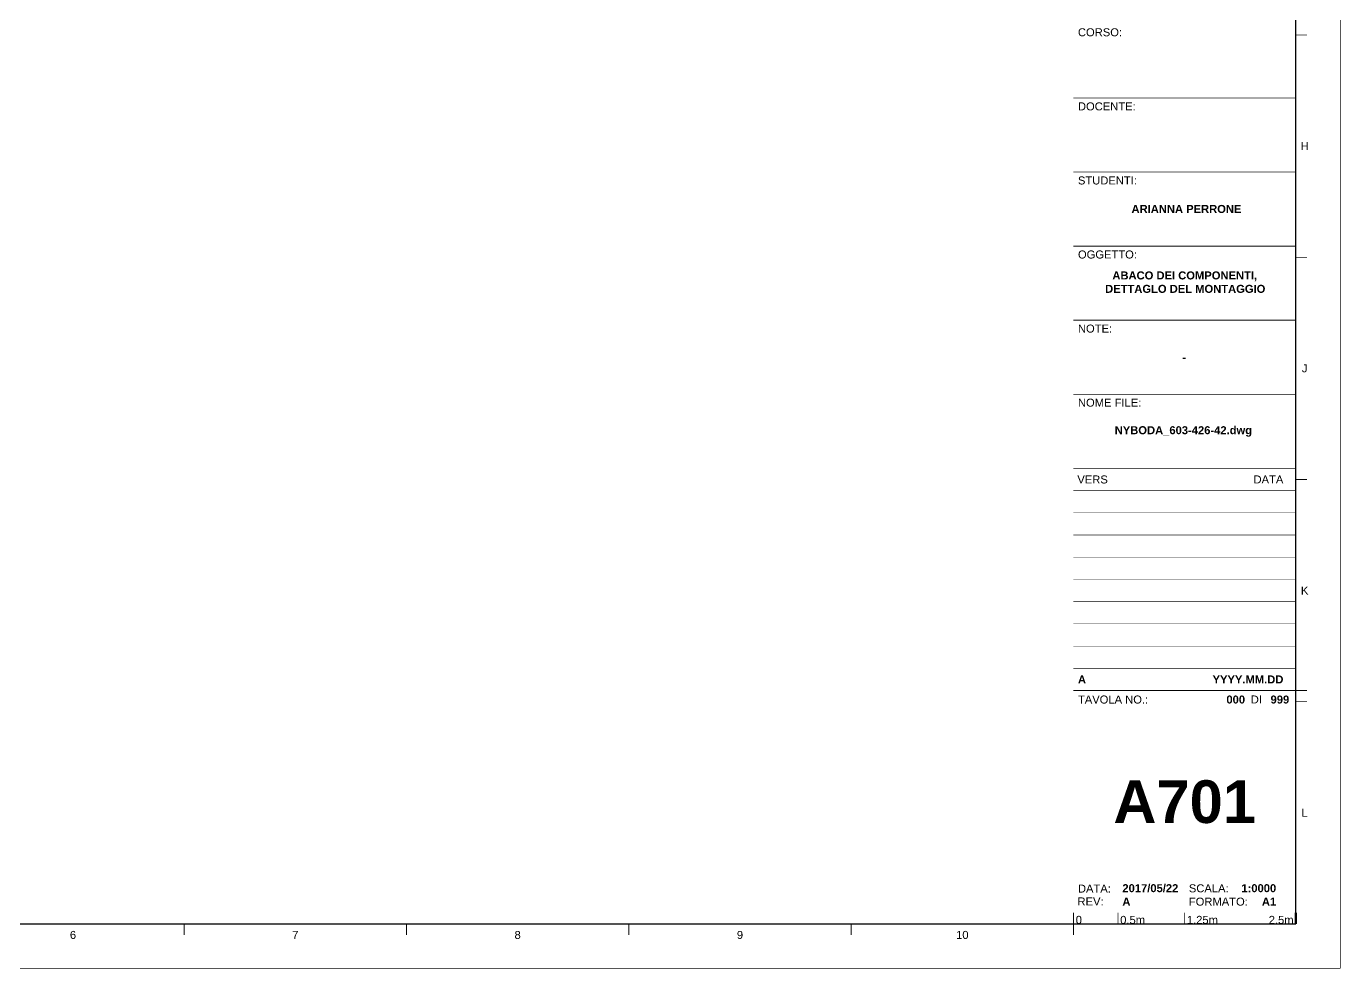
# Paper-space layout 'Layout1' of a CAD drawing. Header units: inches, sheet in millimetres. Extents: x 0 to 591, y 0 to 420.
# Drawn here: x 295.5 to 591.1, y -0.1 to 212 of the extents above; entities that cross this region are included whole.
import ezdxf
from ezdxf.enums import TextEntityAlignment as Align

# ---------------------------------------------------------------- set-up
doc = ezdxf.new("R2010")
doc.units = ezdxf.units.IN
doc.header["$MEASUREMENT"] = 0
doc.layers.add('G-ANNO-NPLT', color=210, linetype='Continuous', plot=False)
doc.layers.add('G-ANNO-TEXT', color=3, linetype='Continuous')
doc.layers.add('G-ANNO-TTLB', color=3, linetype='Continuous')
doc.styles.add('ARIAL', font='Arial.ttf')
doc.styles.add('ARIAL-BOLD', font='Arial Bold.ttf')
doc.styles.add('E-ARIAL', font='Arial.ttf')

# ---------------------------------------------------------------- blocks, each defined once
blk = doc.blocks.new('BLOCK_TITLE')
at = {"layer": 'G-ANNO-TTLB'}
for points, const_width in [([(0, 183.33), (-50, 183.33)], 0.18), ([(0, 166.67), (-50, 166.67)], 0.18), ([(-50, 166.67), (0, 166.67)], 0.18), ([(-50, 150), (0, 150)], 0.18), ([(-50, 150), (0, 150)], 0.18), ([(-50, 150), (0, 150)], 0.18), ([(-50, 150), (0, 150)], 0.18), ([(-50, 133.33), (0, 133.33)], 0.18), ([(-50, 116.67), (0, 116.67)], 0.18), ([(-50, 116.67), (0, 116.67)], 0.18), ([(-50, 100), (0, 100)], 0.18), ([(-50, 95), (0, 95)], 0.12), ([(-50, 90), (0, 90)], 0.12), ([(-50, 85), (0, 85)], 0.12), ([(-50, 80), (0, 80)], 0.12), ([(-50, 75), (0, 75)], 0.12), ([(-50, 70), (0, 70)], 0.12), ([(-50, 65), (0, 65)], 0.12), ([(-50, 60), (0, 60)], 0.12), ([(-50, 55), (0, 55)], 0.12), ([(-50, 50), (0, 50)], 0.18), ([(-50, 50), (0, 50)], 0.18)]:
    blk.add_lwpolyline(points, dxfattribs=dict(at, const_width=const_width))
at = {"layer": 'G-ANNO-TTLB', "const_width": 0.18, "flags": 128}
blk.add_lwpolyline([(2.5, 50), (0, 50)], dxfattribs=at)
blk.add_lwpolyline([(2.5, 50), (0, 50)], dxfattribs=at)
at = {"layer": 'G-ANNO-TEXT', "style": 'ARIAL'}
for s, p in [('CORSO:', (-49, 199.02)), ('DOCENTE:', (-49, 182.35)), ('STUDENTI:', (-49, 165.68)), ('OGGETTO:', (-49, 149.02)), ('NOTE:', (-49, 132.35)), ('NOME FILE:', (-49, 115.68)), ('TAVOLA NO.:', (-49, 48.88))]:
    blk.add_text(s, height=1.8, dxfattribs=at).set_placement(p, align=Align.TOP_LEFT)
for s, p in [('VERS', (-49.13, 97.5)), ('DI', (-10.14, 47.99)), ('DATA:', (-49, 5.44)), ('SCALA:', (-24.06, 5.5)), ('REV:', (-49.1, 2.54)), ('FORMATO:', (-24.06, 2.5))]:
    blk.add_text(s, height=1.8, dxfattribs=at).set_placement(p, align=Align.MIDDLE_LEFT)
at = {"layer": 'G-ANNO-TEXT'}
for s, style, p in [('DATA', 'ARIAL', (-2.81, 97.5)), ('A1', 'ARIAL-BOLD', (-4.42, 2.5))]:
    blk.add_text(s, height=1.8, dxfattribs=dict(at, style=style)).set_placement(p, align=Align.MIDDLE_RIGHT)
at = {"layer": 'G-ANNO-TEXT', "style": 'ARIAL-BOLD'}
for tag, p, height in [('PROJECT_TITLE_001', (-45.37, 222.75), 3.6), ('STUDENTS_001', (-31.67, 163.49), 1.8), ('STUDENTS_002', (-31.81, 160.47), 1.8), ('STUDENTS_003', (-31.81, 157.45), 1.8), ('DRAWING_TITLE_001', (-35.39, 141.24), 1.8), ('NOTES_001', (-25.53, 124.1), 1.8), ('FILENAME_001', (-40.73, 107.68), 1.8)]:
    blk.add_attdef(tag, p, '', height=height, dxfattribs=at)
at = {"layer": 'G-ANNO-TEXT', "style": 'ARIAL-BOLD', "flags": 2}
for tag, p in [('CLASS_001', (-38.69, 193.79)), ('CLASS_002', (-34.84, 190.78)), ('PROFESSOR_001', (-36.42, 174.1))]:
    blk.add_attdef(tag, p, '', height=1.8, dxfattribs=at)
at = {"layer": 'G-ANNO-TEXT', "style": 'ARIAL-BOLD'}
for tag, p in [('VERSION_9', (-49, 92.5)), ('VERSION_8', (-49, 87.5)), ('VERSION_7', (-49, 82.5)), ('VERSION_6', (-49, 77.5)), ('VERSION_5', (-49, 72.5)), ('VERSION_4', (-49, 67.5)), ('VERSION_3', (-49, 62.5)), ('VERSION_2', (-49, 57.5)), ('VERSION_1', (-49, 52.5)), ('SHEET_TOTAL', (-5.68, 47.98)), ('DATE', (-39.01, 5.53)), ('REV', (-39.01, 2.51))]:
    blk.add_attdef(tag, text='', height=1.8, dxfattribs=at).set_placement(p, align=Align.MIDDLE_LEFT)
for tag, p in [('DATA_9', (-2.81, 92.5)), ('DATA_8', (-2.81, 87.5)), ('DATA_7', (-2.81, 82.5)), ('DATA_6', (-2.81, 77.5)), ('DATA_5', (-2.81, 72.5)), ('DATA_4', (-2.81, 67.5)), ('DATA_3', (-2.81, 62.5)), ('DATA_2', (-2.81, 57.5)), ('DATA_1', (-2.81, 52.5)), ('SHEET_COPY', (-11.42, 47.98)), ('SCALE', (-4.42, 5.53))]:
    blk.add_attdef(tag, text='', height=1.8, dxfattribs=at).set_placement(p, align=Align.MIDDLE_RIGHT)
blk.add_attdef('SHEET', text='', height=9.6, dxfattribs=at).set_placement((-25, 25), align=Align.MIDDLE_CENTER)
blk = doc.blocks.new('*U11')
at = {"layer": 'G-ANNO-TTLB', "const_width": 0.18}
for points in [[(0, -2.5), (0, 0)], [(10, 0), (10, -2.5)], [(25, 0), (25, -2.5)]]:
    blk.add_lwpolyline(points, dxfattribs=at)
at = {"layer": 'G-ANNO-TTLB'}
blk.add_lwpolyline([(50, 0, 0.48, 0.48, 0), (50, -2.5, 0.48, 0.48, 0)], format="xyseb", dxfattribs=at)
at = {"layer": 'G-ANNO-TEXT', "style": 'E-ARIAL'}
blk.add_text('0', height=1.8, dxfattribs=at).set_placement((1.2, -0.7), align=Align.TOP_CENTER)
for s, p in [('0.5m', (10.5, -2.5)), ('1.25m', (25.5, -2.5))]:
    blk.add_text(s, height=1.8, dxfattribs=at).set_placement(p)
blk.add_text('2.5m', height=1.8, dxfattribs=at).set_placement((49.5, -2.5), align=Align.RIGHT)

psp = doc.layouts.get("Layout1")

# ---------------------------------------------------------------- linework, layer by layer
at = {"layer": 'G-ANNO-NPLT', "const_width": 0.18}
for points in [[(591.03, 0.02), (591.03, 420.02)], [(591.03, 0.02), (0.03, 0.02)]]:
    psp.add_lwpolyline(points, dxfattribs=at)
at = {"layer": 'G-ANNO-TTLB'}
psp.add_line((25.03, 10.02), (581.03, 10.02), dxfattribs=at)
at = {"layer": 'G-ANNO-TTLB', "const_width": 0.18, "flags": 128}
for points in [[(331.03, 10.02), (331.03, 7.52)], [(381.03, 10.02), (381.03, 7.52)], [(431.03, 10.02), (431.03, 7.52)], [(481.03, 10.02), (481.03, 7.52)], [(531.03, 10.02), (531.03, 7.52)]]:
    psp.add_lwpolyline(points, dxfattribs=at)

# ---------------------------------------------------------------- block references
ref = psp.add_blockref('BLOCK_TITLE', (581.03, 12.52))
ref.add_attrib('SHEET_COPY', '000', dxfattribs={"layer": 'G-ANNO-TEXT', "height": 1.8, "style": 'ARIAL-BOLD'}).set_placement((569.61, 60.5), align=Align.MIDDLE_RIGHT)
ref.add_attrib('SHEET_TOTAL', '999', dxfattribs={"layer": 'G-ANNO-TEXT', "height": 1.8, "style": 'ARIAL-BOLD'}).set_placement((575.35, 60.5), align=Align.MIDDLE_LEFT)
ref.add_attrib('SCALE', '1:0000', dxfattribs={"layer": 'G-ANNO-TEXT', "height": 1.8, "style": 'ARIAL-BOLD'}).set_placement((576.61, 18.05), align=Align.MIDDLE_RIGHT)
ref.add_attrib('REV', 'A', dxfattribs={"layer": 'G-ANNO-TEXT', "height": 1.8, "style": 'ARIAL-BOLD'}).set_placement((542.02, 15.02), align=Align.MIDDLE_LEFT)
ref.add_attrib('DATE', '2017/05/22', dxfattribs={"layer": 'G-ANNO-TEXT', "height": 1.8, "style": 'ARIAL-BOLD'}).set_placement((542.02, 18.05), align=Align.MIDDLE_LEFT)
ref.add_attrib('SHEET', 'A701', dxfattribs={"layer": 'G-ANNO-TEXT', "height": 9.6, "style": 'ARIAL-BOLD'}).set_placement((556.03, 37.52), align=Align.MIDDLE_CENTER)
ref.add_attrib('DATA_1', 'YYYY.MM.DD', dxfattribs={"layer": 'G-ANNO-TEXT', "height": 1.8, "style": 'ARIAL-BOLD'}).set_placement((578.23, 65.02), align=Align.MIDDLE_RIGHT)
ref.add_attrib('VERSION_1', 'A', dxfattribs={"layer": 'G-ANNO-TEXT', "height": 1.8, "style": 'ARIAL-BOLD'}).set_placement((532.03, 65.02), align=Align.MIDDLE_LEFT)
ref.add_attrib('FILENAME_001', 'NYBODA_603-426-42.dwg', (540.3, 120.2), dxfattribs={"layer": 'G-ANNO-TEXT', "height": 1.8, "style": 'ARIAL-BOLD'})
ref.add_attrib('NOTES_001', '-', (555.5, 136.62), dxfattribs={"layer": 'G-ANNO-TEXT', "height": 1.8, "style": 'ARIAL-BOLD'})
ref.add_attrib('DRAWING_TITLE_001', 'ABACO DEI COMPONENTI,', (539.77, 155.03), dxfattribs={"layer": 'G-ANNO-TEXT', "height": 1.8, "style": 'ARIAL-BOLD'})
ref.add_attrib('STUDENTS_001', 'ARIANNA PERRONE', (544.07, 169.99), dxfattribs={"layer": 'G-ANNO-TEXT', "height": 1.8, "style": 'ARIAL-BOLD'})
ref.add_attrib('DRAWING_TITLE_002', 'DETTAGLO DEL MONTAGGIO', (538.14, 152.01), dxfattribs={"layer": 'G-ANNO-TEXT', "height": 1.8, "style": 'ARIAL-BOLD'})

# ---------------------------------------------------------------- texts
at = {"layer": 'G-ANNO-TEXT', "style": 'ARIAL'}
for s, p in [('6', (306.03, 7.53)), ('7', (356.03, 7.53)), ('8', (406.03, 7.53)), ('9', (456.03, 7.53)), ('10', (506.03, 7.53))]:
    psp.add_text(s, height=1.8, dxfattribs=at).set_placement(p, align=Align.MIDDLE_CENTER)

# ---------------------------------------------------------------- next in the draw order: linework, layer by layer
at = {"layer": 'G-ANNO-TTLB'}
psp.add_line((581.03, 10.02), (581.03, 410.02), dxfattribs=at)
at = {"layer": 'G-ANNO-TTLB', "const_width": 0.18, "flags": 128}
for points in [[(583.53, 210.02), (581.03, 210.02)], [(583.53, 160.02), (581.03, 160.02)], [(583.53, 110.02), (581.03, 110.02)], [(583.53, 110.02), (581.03, 110.02)], [(583.53, 60.02), (581.03, 60.02)], [(583.53, 60.02), (581.03, 60.02)]]:
    psp.add_lwpolyline(points, dxfattribs=at)

# ---------------------------------------------------------------- next in the draw order: block references
psp.add_blockref('*U11', (531.03, 12.52))

# ---------------------------------------------------------------- next in the draw order: texts
at = {"layer": 'G-ANNO-TEXT', "style": 'ARIAL'}
for s, p in [('H', (583.01, 185.02)), ('J', (583.01, 135.02)), ('K', (583.01, 85.02)), ('L', (583.01, 35.02))]:
    psp.add_text(s, height=1.8, dxfattribs=at).set_placement(p, align=Align.MIDDLE_CENTER)

doc.saveas('drawing.dxf')
